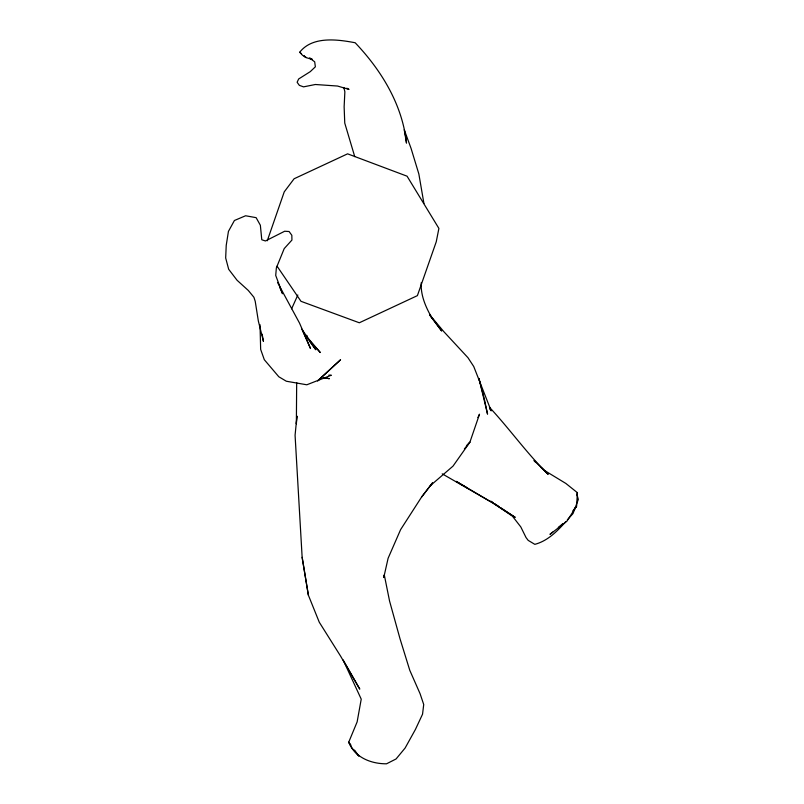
<?xml version="1.0" encoding="UTF-8"?>
<svg xmlns="http://www.w3.org/2000/svg" width="804" height="804" viewBox="0 0 804 804"><rect width="100%" height="100%" fill="white"/><g stroke="black" fill="none" stroke-linecap="round" stroke-linejoin="round"><path stroke-width="1.21" d="M576.971 495.063L577.403 492.691L565.835 483.435L544.439 470.43L534.68 461.144M291.621 308.796L297.832 294.988M267.27 240.788L284.244 191.854L294.113 178.759L347.599 153.835L407.065 176.187L438.894 228.416L436.25 241.783L417.397 295.631L359.318 322.776L300.987 301.309L277.068 266.184M477.898 417.598L479.506 414.191L469.908 442.16L453.014 466.119L430.301 485.696L421.567 497.073L400.603 529.635L388.111 558.267L383.769 577.503L384.292 574.91L389.548 601L400.04 638.858L409.779 670.315L420.1 693.751L423.718 704.515L422.542 714.203L415.397 729.499L405.136 748.001L396.07 758.966L386.543 763.8C371.167 763.911 354.604 757.468 348.745 742.142L357.137 721.881L361.227 699.148L343.107 659.883L359.78 689.118L340.594 656.134L319.268 622.216L308.364 595.151L302.143 557.323L295.078 435.245L296.967 416.09L296.364 423.798L296.676 382.563M574.347 509.344L576.589 506.118L577.403 492.691L577.302 495.797L578.327 499.415L573.021 513.545L567.312 519.917M312.344 59.536L306.113 57.576L302.525 55.275L299.731 52.22C312.344 35.999 337.328 39.356 355.157 42.753C381.397 70.29 402.372 104.61 406.502 143.112L404.231 129.745L411.075 148.418L418.844 173.945L423.929 203.472M421.567 497.073L432.271 483.204M430.301 485.696L432.542 482.812M572.8 510.962L576.589 506.118L566.89 521.243L549.976 534.369L552.75 532.047M464.39 448.933L469.908 442.16L466.451 445.677M565.684 521.746C557.182 531.343 547.604 540.971 534.821 544.348L528.188 540.378L526.037 537.554L520.791 526.911L512.48 516.228L490.942 501.435M558.318 527.414L562.951 523.545M328.836 375.156L331.328 375.217L306.816 384.784L286.345 381.237L278.817 376.764L264.305 359.71L260.657 349.378L260.024 324.705M323.329 377.578L329.349 378.694L323.359 377.518M304.957 334.886L307.228 335.881M312.424 59.395L309.55 57.999L314.686 61.807L315.369 66.812L310.264 71.646L298.666 78.973L297.118 82.269L299.349 85.355L303.54 86.862L315.359 84.5L337.539 86.038L349.006 89.415L346.836 88.199M442.23 473.837L490.661 501.726L515.223 517.364L501.013 507.927M456.35 481.445L490.661 501.726M456.28 481.405L467.265 487.917M490.862 501.193L492.892 502.54M494.922 503.887L498.982 506.58M304.264 56.119L306.113 57.576L304.294 56.049M299.731 52.22L301.52 53.848M533.896 460.561L535.685 462.28M541.052 467.436L548.197 474.32C526.871 453.476 509.736 429.004 489.425 407.246M307.942 338.916L320.314 352.524L305.279 334.966M429.778 314.927L443.758 331.58L467.968 357.7L473.737 366.503L491.184 410.854L489.696 408.884M429.658 314.897L441.667 331.007L429.788 315.047M305.007 335.167L307.168 338.082M310.053 341.971L315.821 349.76L301.892 329.218L310.515 348.514L299.53 323.107L277.501 282.405M350.916 745.127L348.745 742.142L352.082 748.142L358.865 756.092L354.534 750.112M432.13 318.273C425.859 307.45 420.542 295.51 421.226 282.737M280.023 288.063L282.546 293.721L275.722 275.45L276.355 267.913L284.214 248.597L291.932 240.064L291.832 235.281L289.098 231.522L284.676 231.24L265.441 240.969L261.782 239.763L260.355 225.241L256.124 217.663L245.602 215.763L234.416 220.497L228.436 231.391L226.225 245.341L225.673 257.963L228.678 269.28L237.049 280.234L248.295 290.455L253.903 297.249L255.22 301.299L258.355 321.077L263.431 341.348L262.144 334.183M354.745 156.639L344.755 123.072L344.132 106.791L344.866 91.827L343.831 87.465M302.143 557.323L308.364 595.151M340.504 359.81L317.711 380.815L340.504 359.81M484.309 398.874L478.943 378.453L487.556 414.15L484.309 398.874"/></g></svg>
